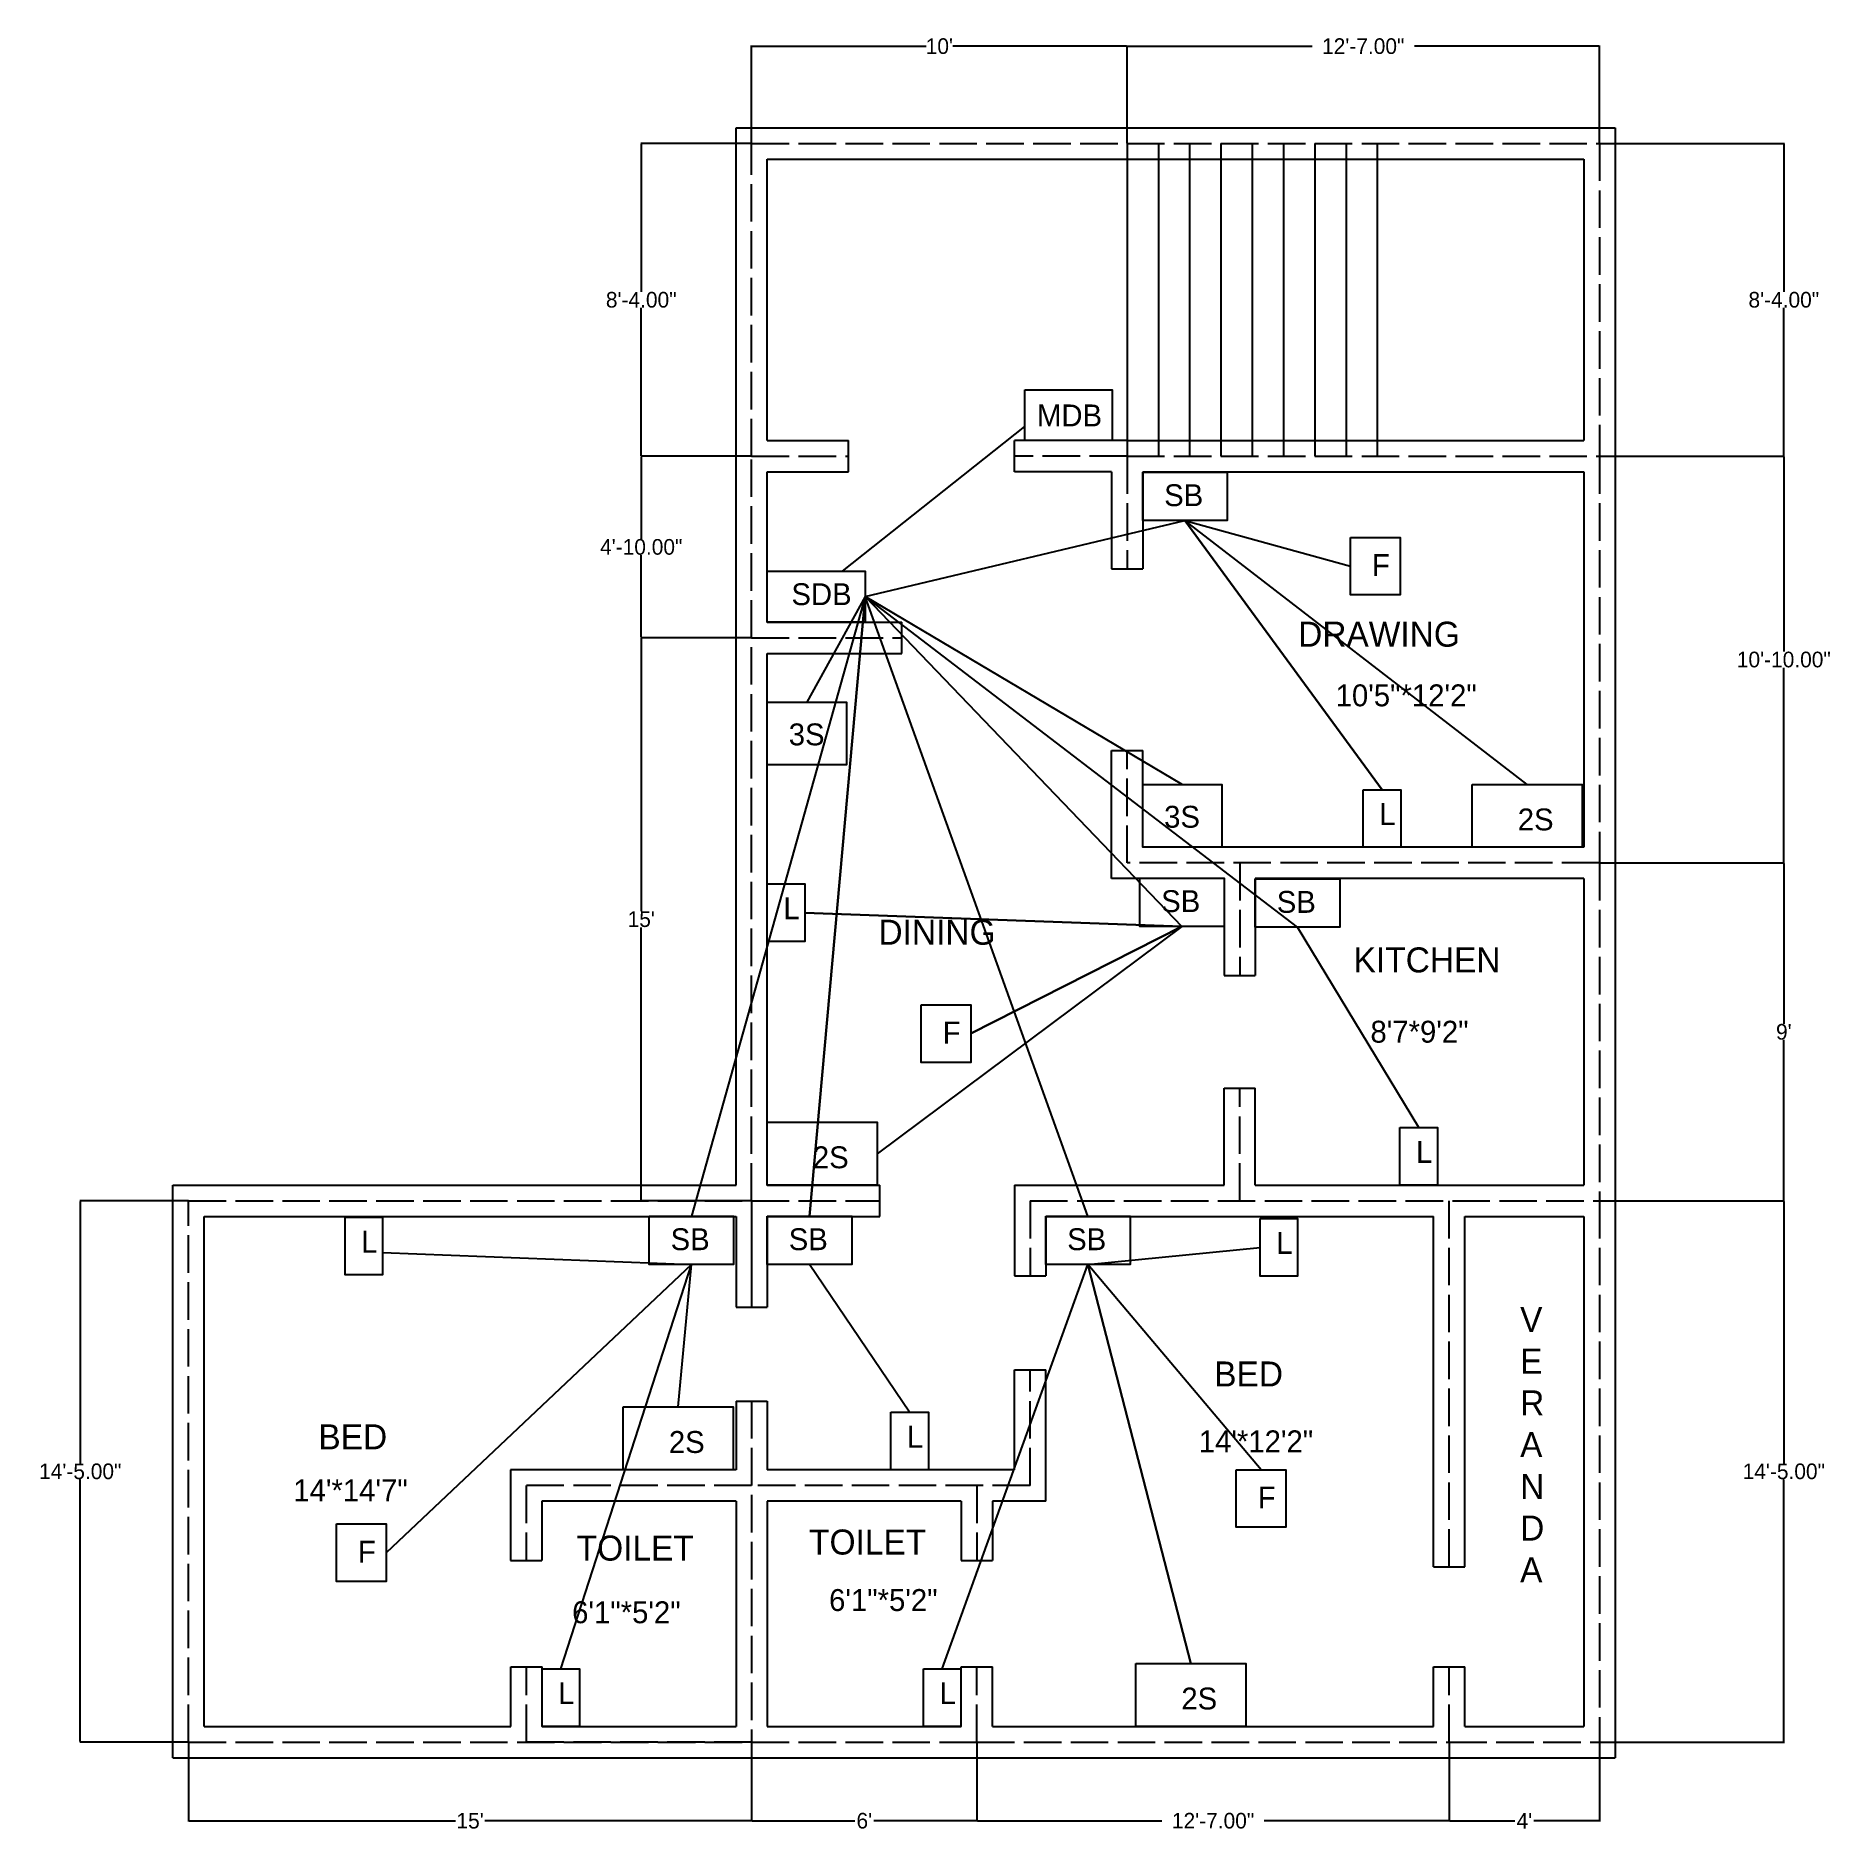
# Model space of a CAD drawing. Header units: inches. Extents: x -23 to 552, y -20 to 554.
import ezdxf

# ---------------------------------------------------------------- set-up
doc = ezdxf.new("R2010")
doc.units = ezdxf.units.IN
doc.header["$MEASUREMENT"] = 0
doc.linetypes.add('ACAD_ISO02W100', pattern=[15, 12, -3])
doc.dimstyles.get("Standard").update_dxf_attribs({"dimtxt": 5, "dimasz": 0.18, "dimexe": 0.18, "dimexo": 0.0625, "dimgap": 0.09, "dimtad": 0, "dimtih": 1, "dimtoh": 1, "dimzin": 0, "dimdsep": 46, "dimlunit": 3, "dimtxsty": 'Standard', "dimcen": 0.09, "dimaunit": 1, "dimadec": 0, "dimazin": 0, "dimtfac": 1, "dimtofl": 0, "dimtmove": 0, "dimatfit": 3, "dimfxl": 1, "dimtolj": 1, "dimtzin": 0, "dimarcsym": 0})

# ---------------------------------------------------------------- blocks, each defined once
blk = doc.blocks.new('*D1')
at = {"color": 0, "lineweight": -2}
for p, q in [((26.17, 8.33), (26.17, -16.96)), ((206.17, 8.33), (206.17, -16.96)), ((26.35, -16.78), (111.5, -16.78)), ((205.99, -16.78), (120.85, -16.78))]:
    blk.add_line(p, q, dxfattribs=at)
at = {"color": 0}
for points in [[(26.35, -16.75), (26.35, -16.81), (26.17, -16.78)], [(205.99, -16.75), (205.99, -16.81), (206.17, -16.78)]]:
    blk.add_solid(points, dxfattribs=at)
at = {"layer": 'Defpoints', "color": 0}
for p in [(26.17, 8.39), (206.17, 8.39), (206.17, -16.78)]:
    blk.add_point(p, dxfattribs=at)
at = {"color": 0, "insert": (116.17, -16.78), "char_height": 5, "attachment_point": 5}
blk.add_mtext("\\A1;15'", dxfattribs=at)
blk = doc.blocks.new('*D2')
at = {"color": 0, "lineweight": -2}
for p, q in [((206.17, 8.33), (206.17, -16.96)), ((278.17, 8.33), (278.17, -16.96)), ((206.35, -16.78), (239.17, -16.78)), ((277.99, -16.78), (245.18, -16.78))]:
    blk.add_line(p, q, dxfattribs=at)
at = {"color": 0}
for points in [[(206.35, -16.75), (206.35, -16.81), (206.17, -16.78)], [(277.99, -16.75), (277.99, -16.81), (278.17, -16.78)]]:
    blk.add_solid(points, dxfattribs=at)
at = {"layer": 'Defpoints', "color": 0}
for p in [(206.17, 8.39), (278.17, 8.39), (278.17, -16.78)]:
    blk.add_point(p, dxfattribs=at)
at = {"color": 0, "insert": (242.17, -16.78), "char_height": 5, "attachment_point": 5}
blk.add_mtext("\\A1;6'", dxfattribs=at)
blk = doc.blocks.new('*D3')
at = {"color": 0, "lineweight": -2}
for p, q in [((278.17, 8.33), (278.17, -16.96)), ((429.17, 8.33), (429.17, -16.96)), ((278.35, -16.78), (337.33, -16.78)), ((428.99, -16.78), (370.01, -16.78))]:
    blk.add_line(p, q, dxfattribs=at)
at = {"color": 0}
for points in [[(278.35, -16.75), (278.35, -16.81), (278.17, -16.78)], [(428.99, -16.75), (428.99, -16.81), (429.17, -16.78)]]:
    blk.add_solid(points, dxfattribs=at)
at = {"layer": 'Defpoints', "color": 0}
for p in [(278.17, 8.39), (429.17, 8.39), (429.17, -16.78)]:
    blk.add_point(p, dxfattribs=at)
at = {"color": 0, "insert": (353.67, -16.78), "char_height": 5, "attachment_point": 5}
blk.add_mtext('\\A1;12\'-7.00"', dxfattribs=at)
blk = doc.blocks.new('*D4')
at = {"color": 0, "lineweight": -2}
for p, q in [((429.17, 8.33), (429.17, -16.96)), ((477.17, 8.33), (477.17, -16.96)), ((429.35, -16.78), (450.17, -16.78)), ((476.99, -16.78), (456.18, -16.78))]:
    blk.add_line(p, q, dxfattribs=at)
at = {"color": 0}
for points in [[(429.35, -16.75), (429.35, -16.81), (429.17, -16.78)], [(476.99, -16.75), (476.99, -16.81), (477.17, -16.78)]]:
    blk.add_solid(points, dxfattribs=at)
at = {"layer": 'Defpoints', "color": 0}
for p in [(429.17, 8.39), (477.17, 8.39), (477.17, -16.78)]:
    blk.add_point(p, dxfattribs=at)
at = {"color": 0, "insert": (453.17, -16.78), "char_height": 5, "attachment_point": 5}
blk.add_mtext("\\A1;4'", dxfattribs=at)
blk = doc.blocks.new('*D5')
at = {"color": 0, "lineweight": -2}
for p, q in [((26.11, 181.39), (-8.62, 181.39)), ((-8.44, 181.21), (-8.44, 97.48)), ((-8.44, 8.57), (-8.44, 92.3)), ((26.11, 8.39), (-8.62, 8.39))]:
    blk.add_line(p, q, dxfattribs=at)
at = {"color": 0}
for points in [[(-8.47, 181.21), (-8.41, 181.21), (-8.44, 181.39)], [(-8.47, 8.57), (-8.41, 8.57), (-8.44, 8.39)]]:
    blk.add_solid(points, dxfattribs=at)
at = {"layer": 'Defpoints', "color": 0}
for p in [(-8.44, 181.39), (26.17, 181.39), (26.17, 8.39)]:
    blk.add_point(p, dxfattribs=at)
at = {"color": 0, "insert": (-8.44, 94.89), "char_height": 5, "attachment_point": 5}
blk.add_mtext('\\A1;14\'-5.00"', dxfattribs=at)
blk = doc.blocks.new('*D6')
at = {"color": 0, "lineweight": -2}
for p, q in [((206.11, 361.39), (170.7, 361.39)), ((170.88, 361.21), (170.88, 273.98)), ((170.88, 181.57), (170.88, 268.8)), ((206.11, 181.39), (170.7, 181.39))]:
    blk.add_line(p, q, dxfattribs=at)
at = {"color": 0}
for points in [[(170.85, 361.21), (170.91, 361.21), (170.88, 361.39)], [(170.85, 181.57), (170.91, 181.57), (170.88, 181.39)]]:
    blk.add_solid(points, dxfattribs=at)
at = {"layer": 'Defpoints', "color": 0}
for p in [(170.88, 361.39), (206.17, 361.39), (206.17, 181.39)]:
    blk.add_point(p, dxfattribs=at)
at = {"color": 0, "insert": (170.88, 271.39), "char_height": 5, "attachment_point": 5}
blk.add_mtext("\\A1;15'", dxfattribs=at)
blk = doc.blocks.new('*D7')
at = {"color": 0, "lineweight": -2}
for p, q in [((206.11, 419.39), (170.7, 419.39)), ((170.88, 419.21), (170.88, 392.98)), ((170.88, 361.57), (170.88, 387.8)), ((206.11, 361.39), (170.7, 361.39))]:
    blk.add_line(p, q, dxfattribs=at)
at = {"color": 0}
for points in [[(170.85, 419.21), (170.91, 419.21), (170.88, 419.39)], [(170.85, 361.57), (170.91, 361.57), (170.88, 361.39)]]:
    blk.add_solid(points, dxfattribs=at)
at = {"layer": 'Defpoints', "color": 0}
for p in [(170.88, 419.39), (206.17, 419.39), (206.17, 361.39)]:
    blk.add_point(p, dxfattribs=at)
at = {"color": 0, "insert": (170.88, 390.39), "char_height": 5, "attachment_point": 5}
blk.add_mtext('\\A1;4\'-10.00"', dxfattribs=at)
blk = doc.blocks.new('*D8')
at = {"color": 0, "lineweight": -2}
for p, q in [((206.11, 519.39), (170.7, 519.39)), ((170.88, 519.21), (170.88, 471.98)), ((170.88, 419.57), (170.88, 466.8)), ((206.11, 419.39), (170.7, 419.39))]:
    blk.add_line(p, q, dxfattribs=at)
at = {"color": 0}
for points in [[(170.85, 519.21), (170.91, 519.21), (170.88, 519.39)], [(170.85, 419.57), (170.91, 419.57), (170.88, 419.39)]]:
    blk.add_solid(points, dxfattribs=at)
at = {"layer": 'Defpoints', "color": 0}
for p in [(170.88, 519.39), (206.17, 519.39), (206.17, 419.39)]:
    blk.add_point(p, dxfattribs=at)
at = {"color": 0, "insert": (170.88, 469.39), "char_height": 5, "attachment_point": 5}
blk.add_mtext('\\A1;8\'-4.00"', dxfattribs=at)
blk = doc.blocks.new('*D9')
at = {"color": 0, "lineweight": -2}
for p, q in [((206.17, 519.45), (206.17, 550.64)), ((206.35, 550.46), (261.92, 550.46)), ((325.99, 550.46), (270.43, 550.46)), ((326.17, 519.45), (326.17, 550.64))]:
    blk.add_line(p, q, dxfattribs=at)
at = {"color": 0}
for points in [[(206.35, 550.49), (206.35, 550.43), (206.17, 550.46)], [(325.99, 550.49), (325.99, 550.43), (326.17, 550.46)]]:
    blk.add_solid(points, dxfattribs=at)
at = {"layer": 'Defpoints', "color": 0}
for p in [(326.17, 550.46), (206.17, 519.39), (326.17, 519.39)]:
    blk.add_point(p, dxfattribs=at)
at = {"color": 0, "insert": (266.17, 550.46), "char_height": 5, "attachment_point": 5}
blk.add_mtext("\\A1;10'", dxfattribs=at)
blk = doc.blocks.new('*D10')
at = {"color": 0, "lineweight": -2}
for p, q in [((326.17, 519.45), (326.17, 550.64)), ((326.35, 550.46), (385.33, 550.46)), ((476.99, 550.46), (418.01, 550.46)), ((477.17, 519.45), (477.17, 550.64))]:
    blk.add_line(p, q, dxfattribs=at)
at = {"color": 0}
for points in [[(326.35, 550.49), (326.35, 550.43), (326.17, 550.46)], [(476.99, 550.49), (476.99, 550.43), (477.17, 550.46)]]:
    blk.add_solid(points, dxfattribs=at)
at = {"layer": 'Defpoints', "color": 0}
for p in [(477.17, 550.46), (326.17, 519.39), (477.17, 519.39)]:
    blk.add_point(p, dxfattribs=at)
at = {"color": 0, "insert": (401.67, 550.46), "char_height": 5, "attachment_point": 5}
blk.add_mtext('\\A1;12\'-7.00"', dxfattribs=at)
blk = doc.blocks.new('*D11')
at = {"color": 0, "lineweight": -2}
for p, q in [((477.24, 181.39), (536.29, 181.39)), ((536.11, 181.21), (536.11, 97.48)), ((536.11, 8.57), (536.11, 92.3)), ((477.24, 8.39), (536.29, 8.39))]:
    blk.add_line(p, q, dxfattribs=at)
at = {"color": 0}
for points in [[(536.08, 181.21), (536.14, 181.21), (536.11, 181.39)], [(536.08, 8.57), (536.14, 8.57), (536.11, 8.39)]]:
    blk.add_solid(points, dxfattribs=at)
at = {"layer": 'Defpoints', "color": 0}
for p in [(477.17, 181.39), (536.11, 181.39), (477.17, 8.39)]:
    blk.add_point(p, dxfattribs=at)
at = {"color": 0, "insert": (536.11, 94.89), "char_height": 5, "attachment_point": 5}
blk.add_mtext('\\A1;14\'-5.00"', dxfattribs=at)
blk = doc.blocks.new('*D12')
at = {"color": 0, "lineweight": -2}
for p, q in [((477.24, 289.39), (536.29, 289.39)), ((536.11, 289.21), (536.11, 237.98)), ((536.11, 181.57), (536.11, 232.8)), ((477.24, 181.39), (536.29, 181.39))]:
    blk.add_line(p, q, dxfattribs=at)
at = {"color": 0}
for points in [[(536.08, 289.21), (536.14, 289.21), (536.11, 289.39)], [(536.08, 181.57), (536.14, 181.57), (536.11, 181.39)]]:
    blk.add_solid(points, dxfattribs=at)
at = {"layer": 'Defpoints', "color": 0}
for p in [(477.17, 289.39), (536.11, 289.39), (477.17, 181.39)]:
    blk.add_point(p, dxfattribs=at)
at = {"color": 0, "insert": (536.11, 235.39), "char_height": 5, "attachment_point": 5}
blk.add_mtext("\\A1;9'", dxfattribs=at)
blk = doc.blocks.new('*D13')
at = {"color": 0, "lineweight": -2}
for p, q in [((477.24, 419.39), (536.29, 419.39)), ((536.11, 419.21), (536.11, 356.98)), ((536.11, 289.57), (536.11, 351.8)), ((477.24, 289.39), (536.29, 289.39))]:
    blk.add_line(p, q, dxfattribs=at)
at = {"color": 0}
for points in [[(536.08, 419.21), (536.14, 419.21), (536.11, 419.39)], [(536.08, 289.57), (536.14, 289.57), (536.11, 289.39)]]:
    blk.add_solid(points, dxfattribs=at)
at = {"layer": 'Defpoints', "color": 0}
for p in [(477.17, 419.39), (536.11, 419.39), (477.17, 289.39)]:
    blk.add_point(p, dxfattribs=at)
at = {"color": 0, "insert": (536.11, 354.39), "char_height": 5, "attachment_point": 5}
blk.add_mtext('\\A1;10\'-10.00"', dxfattribs=at)
blk = doc.blocks.new('*D14')
at = {"color": 0, "lineweight": -2}
for p, q in [((477.24, 519.39), (536.29, 519.39)), ((536.11, 519.21), (536.11, 471.98)), ((536.11, 419.57), (536.11, 466.8)), ((477.24, 419.39), (536.29, 419.39))]:
    blk.add_line(p, q, dxfattribs=at)
at = {"color": 0}
for points in [[(536.08, 519.21), (536.14, 519.21), (536.11, 519.39)], [(536.08, 419.57), (536.14, 419.57), (536.11, 419.39)]]:
    blk.add_solid(points, dxfattribs=at)
at = {"layer": 'Defpoints', "color": 0}
for p in [(477.17, 519.39), (536.11, 519.39), (477.17, 419.39)]:
    blk.add_point(p, dxfattribs=at)
at = {"color": 0, "insert": (536.11, 469.39), "char_height": 5, "attachment_point": 5}
blk.add_mtext('\\A1;8\'-4.00"', dxfattribs=at)

msp = doc.modelspace()

# ---------------------------------------------------------------- linework, layer by layer
for p, q in [((201.173, 419.391), (201.173, 524.391)), ((201.173, 524.391), (326.173, 524.391)), ((326.173, 524.391), (482.173, 524.391)), ((482.173, 524.391), (482.173, 419.391)), ((326.173, 519.391), (326.173, 419.391)), ((336.173, 519.391), (336.173, 419.391)), ((346.173, 519.391), (346.173, 419.391)), ((356.173, 519.391), (356.173, 419.391)), ((366.173, 519.391), (366.173, 419.391)), ((376.173, 519.391), (376.173, 419.391)), ((386.173, 519.391), (386.173, 419.391)), ((396.173, 519.391), (396.173, 419.391)), ((406.173, 519.391), (406.173, 419.391)), ((211.173, 424.391), (211.173, 514.391)), ((211.173, 514.391), (326.173, 514.391)), ((326.173, 514.391), (472.173, 514.391)), ((472.173, 514.391), (472.173, 424.391)), ((211.173, 424.391), (237.173, 424.391)), ((237.173, 414.391), (237.173, 424.391)), ((326.173, 424.391), (290.173, 424.391)), ((290.173, 414.391), (290.173, 424.391)), ((326.173, 424.391), (472.173, 424.391)), ((201.173, 361.391), (201.173, 419.391)), ((211.173, 414.391), (237.173, 414.391)), ((211.173, 366.391), (211.173, 414.391)), ((321.173, 414.391), (290.173, 414.391)), ((321.173, 414.391), (321.173, 383.391)), ((331.173, 414.391), (331.173, 383.391)), ((331.173, 414.391), (472.173, 414.391)), ((472.173, 414.391), (472.173, 294.391)), ((482.173, 419.391), (482.173, 289.391)), ((321.173, 383.391), (331.173, 383.391)), ((211.173, 366.391), (254.173, 366.391)), ((254.173, 356.391), (254.173, 366.391)), ((201.173, 186.391), (201.173, 361.391)), ((211.173, 186.391), (211.173, 356.391)), ((211.173, 356.391), (254.173, 356.391)), ((321.173, 284.391), (321.173, 325.391)), ((321.173, 325.391), (331.173, 325.391)), ((331.173, 294.391), (331.173, 325.391)), ((472.173, 294.391), (331.173, 294.391)), ((482.173, 289.391), (482.173, 181.391)), ((357.173, 284.391), (321.173, 284.391)), ((357.173, 284.391), (357.173, 253.391)), ((367.173, 284.391), (367.173, 253.391)), ((472.173, 284.391), (367.173, 284.391)), ((472.173, 284.391), (472.173, 186.391)), ((357.173, 253.391), (367.173, 253.391)), ((357.173, 186.391), (357.173, 217.391)), ((357.173, 217.391), (367.173, 217.391)), ((367.173, 186.391), (367.173, 217.391)), ((21.173, 3.391), (21.173, 186.391)), ((21.173, 186.391), (201.173, 186.391)), ((211.173, 186.391), (247.173, 186.391)), ((247.173, 176.391), (247.173, 186.391)), ((290.173, 186.391), (290.173, 157.391)), ((290.173, 186.391), (357.173, 186.391)), ((367.173, 186.391), (472.173, 186.391)), ((206.173, 181.391), (206.173, 147.391)), ((482.173, 181.391), (482.173, 3.391)), ((31.173, 13.391), (31.173, 176.391)), ((31.173, 176.391), (201.173, 176.391)), ((201.173, 176.391), (201.173, 147.391)), ((211.173, 176.391), (211.173, 147.391)), ((211.173, 176.391), (247.173, 176.391)), ((300.173, 176.391), (300.173, 157.391)), ((300.173, 176.391), (424.173, 176.391)), ((424.173, 64.391), (424.173, 176.391)), ((434.173, 64.391), (434.173, 176.391)), ((434.173, 176.391), (472.173, 176.391)), ((472.173, 176.391), (472.173, 13.391)), ((290.173, 157.391), (300.173, 157.391)), ((201.173, 147.391), (211.173, 147.391)), ((290.173, 95.391), (290.173, 127.391)), ((290.173, 127.391), (300.173, 127.391)), ((300.173, 85.391), (300.173, 127.391)), ((201.173, 117.391), (201.173, 95.391)), ((201.173, 117.391), (211.173, 117.391)), ((211.173, 117.391), (211.173, 95.391)), ((129.115, 95.391), (129.115, 66.391)), ((201.173, 95.391), (129.115, 95.391)), ((290.173, 95.391), (211.173, 95.391)), ((139.115, 85.391), (139.115, 66.391)), ((201.173, 85.391), (139.115, 85.391)), ((201.173, 85.391), (201.173, 13.391)), ((211.173, 85.391), (211.173, 13.391)), ((273.173, 85.391), (211.173, 85.391)), ((273.173, 85.391), (273.173, 66.391)), ((283.173, 85.391), (283.173, 66.391)), ((300.173, 85.391), (283.173, 85.391)), ((129.115, 66.391), (139.115, 66.391)), ((273.173, 66.391), (283.173, 66.391)), ((424.173, 64.391), (434.173, 64.391)), ((129.173, 13.391), (129.173, 32.391)), ((129.173, 32.391), (139.173, 32.391)), ((139.173, 13.391), (139.173, 32.391)), ((273.173, 13.391), (273.173, 32.391)), ((273.173, 32.391), (283.173, 32.391)), ((283.173, 13.391), (283.173, 32.391)), ((424.173, 13.391), (424.173, 32.391)), ((424.173, 32.391), (434.173, 32.391)), ((434.173, 13.391), (434.173, 32.391)), ((31.173, 13.391), (129.173, 13.391)), ((139.173, 13.391), (201.173, 13.391)), ((211.173, 13.391), (273.173, 13.391)), ((283.173, 13.391), (424.173, 13.391)), ((434.173, 13.391), (472.173, 13.391)), ((21.173, 3.391), (206.173, 3.391)), ((206.173, 3.391), (278.173, 3.391)), ((278.173, 3.391), (429.173, 3.391)), ((429.173, 3.391), (482.173, 3.391))]:
    msp.add_line(p, q)
at = {"linetype": 'ACAD_ISO02W100'}
for p, q in [((206.173, 419.391), (206.173, 519.391)), ((206.173, 519.391), (326.173, 519.391)), ((326.173, 519.391), (477.173, 519.391)), ((477.173, 519.391), (477.173, 419.391)), ((206.173, 361.391), (206.173, 419.391)), ((206.173, 419.391), (237.173, 419.391)), ((326.173, 419.391), (290.173, 419.391)), ((326.173, 419.391), (326.173, 383.391)), ((326.173, 419.391), (477.173, 419.391)), ((477.173, 419.391), (477.173, 289.391)), ((206.173, 181.391), (206.173, 361.391)), ((206.173, 361.391), (254.173, 361.391)), ((326.173, 289.391), (326.173, 325.391)), ((477.173, 289.391), (326.173, 289.391)), ((362.173, 289.391), (362.173, 253.391)), ((477.173, 289.391), (477.173, 181.391)), ((362.173, 181.391), (362.173, 217.391)), ((26.173, 8.391), (26.173, 181.391)), ((26.173, 181.391), (206.173, 181.391)), ((206.173, 181.391), (247.173, 181.391)), ((295.173, 181.391), (295.173, 157.391)), ((295.173, 181.391), (477.173, 181.391)), ((429.173, 64.391), (429.173, 181.391)), ((477.173, 181.391), (477.173, 8.391)), ((295.173, 90.391), (295.173, 127.391)), ((206.173, 117.391), (206.173, 8.391)), ((206.173, 90.391), (134.115, 90.391)), ((134.115, 90.391), (134.115, 66.391)), ((295.173, 90.391), (206.173, 90.391)), ((278.173, 90.391), (278.173, 66.391)), ((134.173, 8.391), (134.173, 32.391)), ((278.173, 8.391), (278.173, 32.391)), ((429.173, 8.391), (429.173, 32.391)), ((26.173, 8.391), (206.173, 8.391)), ((206.173, 8.391), (134.173, 8.391)), ((206.173, 8.391), (278.173, 8.391)), ((278.173, 8.391), (429.173, 8.391)), ((429.173, 8.391), (477.173, 8.391))]:
    msp.add_line(p, q, dxfattribs=at)
at = {"color": 1}
msp.add_line((235.161, 382.652), (293.522, 428.945), dxfattribs=at)
at = {"color": 5}
for p, q in [((242.442, 374.522), (344.666, 398.891)), ((242.442, 374.522), (186.909, 176.467)), ((242.442, 374.522), (223.809, 340.83)), ((242.442, 374.522), (224.666, 176.467)), ((224.666, 176.467), (242.442, 374.522)), ((343.809, 314.503), (242.442, 374.522)), ((313.666, 176.467), (242.442, 374.522)), ((380.666, 268.891), (242.442, 374.522)), ((242.442, 374.522), (343.72, 269.127))]:
    msp.add_line(p, q, dxfattribs=at)
at = {"color": 3}
for p, q in [((454.058, 314.503), (344.666, 398.891)), ((344.666, 398.891), (407.67, 312.792)), ((407.67, 312.792), (344.666, 398.891)), ((344.666, 398.891), (397.579, 384.273)), ((343.72, 269.127), (223.167, 273.478)), ((223.167, 273.478), (343.72, 269.127)), ((343.72, 269.127), (246.298, 196.447)), ((343.72, 269.127), (276.242, 234.828)), ((276.242, 234.828), (343.72, 269.127)), ((419.41, 204.792), (380.666, 268.891)), ((88.2, 164.843), (186.909, 161.062)), ((186.909, 161.062), (89.299, 68.889)), ((145.17, 31.792), (186.909, 161.062)), ((182.706, 115.503), (186.909, 161.062)), ((256.67, 113.792), (224.666, 161.062)), ((267.091, 31.792), (313.666, 161.062)), ((313.666, 161.062), (368.705, 166.519)), ((369.023, 95.434), (313.666, 161.062)), ((313.666, 161.062), (346.527, 33.503)), ((346.527, 33.503), (313.666, 161.062))]:
    msp.add_line(p, q, dxfattribs=at)
for points in [[(293.522, 440.652), (321.365, 440.652), (321.365, 424.391), (293.522, 424.391)], [(331.173, 414.296), (358.159, 414.296), (358.159, 398.891), (331.173, 398.891)], [(397.579, 393.473), (413.428, 393.473), (413.428, 375.073), (397.579, 375.073)], [(242.442, 366.391), (211.173, 366.391), (211.173, 382.652), (242.442, 382.652)], [(211.173, 340.83), (236.446, 340.83), (236.446, 320.718), (211.173, 320.718)], [(331.173, 314.503), (356.446, 314.503), (356.446, 294.391), (331.173, 294.391)], [(401.673, 312.792), (413.667, 312.792), (413.667, 294.391), (401.673, 294.391)], [(436.496, 314.503), (471.621, 314.503), (471.621, 294.391), (436.496, 294.391)], [(211.173, 282.678), (223.167, 282.678), (223.167, 264.278), (211.173, 264.278)], [(330.227, 284.532), (357.213, 284.532), (357.213, 269.127), (330.227, 269.127)], [(367.173, 284.296), (394.159, 284.296), (394.159, 268.891), (367.173, 268.891)], [(260.393, 244.028), (276.242, 244.028), (276.242, 225.628), (260.393, 225.628)], [(211.173, 206.503), (246.298, 206.503), (246.298, 186.391), (211.173, 186.391)], [(413.413, 204.792), (425.406, 204.792), (425.406, 186.391), (413.413, 186.391)], [(76.206, 176.122), (88.2, 176.122), (88.2, 157.722), (76.206, 157.722)], [(173.416, 176.467), (200.401, 176.467), (200.401, 161.062), (173.416, 161.062)], [(211.173, 176.467), (238.159, 176.467), (238.159, 161.062), (211.173, 161.062)], [(300.173, 176.467), (327.159, 176.467), (327.159, 161.062), (300.173, 161.062)], [(368.705, 175.719), (380.699, 175.719), (380.699, 157.319), (368.705, 157.319)], [(165.144, 115.503), (200.268, 115.503), (200.268, 95.391), (165.144, 95.391)], [(250.673, 113.792), (262.667, 113.792), (262.667, 95.391), (250.673, 95.391)], [(361.099, 95.434), (376.948, 95.434), (376.948, 77.034), (361.099, 77.034)], [(73.45, 78.089), (89.299, 78.089), (89.299, 59.689), (73.45, 59.689)], [(139.173, 31.792), (151.167, 31.792), (151.167, 13.391), (139.173, 13.391)], [(261.094, 31.792), (273.088, 31.792), (273.088, 13.391), (261.094, 13.391)], [(328.965, 33.503), (364.089, 33.503), (364.089, 13.391), (328.965, 13.391)]]:
    msp.add_lwpolyline(points, close=True)

# ---------------------------------------------------------------- texts
at = {"attachment_point": 1}
for s, insert, char_height, width in [('MDB', (297.378, 435.945), 7, 24.4158), ('SB', (338.027, 410.445), 7, 12.42207), ('F', (404.433, 388.102), 7, 30.86178), ('SDB', (218.883, 378.801), 7, 16.2772), ('DRAWING', (380.857, 366.516), 8, 52.45491), ('10\'5"*12\'2"', (392.853, 346.464), 7, 33.19606), ('3S', (218.027, 333.983), 7, 16.70554), ('3S', (338.027, 307.657), 7, 16.70554), ('L', (406.813, 308.512), 7, 15.4205), ('2S', (451.06, 306.801), 7, 21.84571), ('L', (216.313, 278.399), 7, 15.4205), ('SB', (337.08, 280.681), 7, 12.42207), ('SB', (374.027, 280.445), 7, 12.42207), ('DINING', (246.703, 271.262), 8, 63.34178), ('L{\\H40x;\\PKITCHEN}', (398.597, 262.735), 0.2, 46.51662), ('F', (267.247, 238.657), 7, 30.86178), ('8\'7*9\'2"', (403.972, 238.949), 7, 49.86342), ('2S', (225.737, 198.801), 7, 21.84571), ('L', (418.553, 200.512), 7, 15.4205), ('SB', (180.269, 172.616), 7, 12.42207), ('SB', (218.027, 172.616), 7, 12.42207), ('SB', (307.027, 172.616), 7, 12.42207), ('L', (81.347, 171.843), 7, 15.4205), ('L', (373.845, 171.44), 7, 15.4205), ('V\\PE\\PR\\PA\\PN\\PD\\PA', (451.815, 147.465), 8, 14.2778), ('BED', (354.026, 130.043), 8, 42.12456), ('BED', (67.669, 109.956), 8, 42.12456), ('L', (255.813, 109.512), 7, 15.4205), ('2S', (179.708, 107.801), 7, 21.84571), ('14\'*12\'2"', (349.101, 108.007), 7, 35.72935), ('14\'*14\'7"', (59.659, 92.35), 7, 47.18949), ('F', (367.953, 90.063), 7, 30.86178), ('TOILET', (224.528, 76.326), 8, 46.51662), ('F', (80.304, 72.718), 7, 30.86178), ('TOILET', (150.244, 74.391), 8, 46.51662), ('6\'1"*5\'2"', (148.789, 53.371), 7, 65.50684), ('6\'1"*5\'2"', (230.917, 57.278), 7, 65.50684), ('L', (144.313, 27.512), 7, 15.4205), ('L', (266.234, 27.512), 7, 15.4205), ('2S', (343.529, 25.801), 7, 21.84571)]:
    msp.add_mtext(s, dxfattribs=dict(at, insert=insert, char_height=char_height, width=width))

# ---------------------------------------------------------------- dimensions: what is measured, and where the dimension line sits
for base, p1, p2, picture, middle in [((326.173, 550.46), (206.173, 519.391), (326.173, 519.391), '*D9', (266.173, 550.46)), ((206.173, -16.775), (26.173, 8.391), (206.173, 8.391), '*D1', (116.173, -16.775))]:
    dim = msp.add_linear_dim(base=base, p1=p1, p2=p2, dimstyle='Standard')
    dim.commit()
    dim.dimension.update_dxf_attribs({"geometry": picture, "text_midpoint": middle})
for base, p1, p2, picture, middle in [((477.173, 550.46), (326.173, 519.391), (477.173, 519.391), '*D10', (401.673, 550.46)), ((278.173, -16.775), (206.173, 8.391), (278.173, 8.391), '*D2', (242.173, -16.775)), ((429.173, -16.775), (278.173, 8.391), (429.173, 8.391), '*D3', (353.673, -16.775)), ((477.173, -16.775), (429.173, 8.391), (477.173, 8.391), '*D4', (453.173, -16.775))]:
    dim = msp.add_linear_dim(base=base, p1=p1, p2=p2, dimstyle='Standard', override={"dimtmove": 1})
    dim.commit()
    dim.dimension.update_dxf_attribs({"geometry": picture, "text_midpoint": middle})
for base, p1, p2, picture, middle in [((170.88, 519.391), (206.173, 419.391), (206.173, 519.391), '*D8', (170.88, 469.391)), ((536.107, 519.391), (477.173, 419.391), (477.173, 519.391), '*D14', (536.107, 469.391)), ((170.88, 419.391), (206.173, 361.391), (206.173, 419.391), '*D7', (170.88, 390.391)), ((536.107, 419.391), (477.173, 289.391), (477.173, 419.391), '*D13', (536.107, 354.391)), ((536.107, 289.391), (477.173, 181.391), (477.173, 289.391), '*D12', (536.107, 235.391))]:
    dim = msp.add_linear_dim(base=base, p1=p1, p2=p2, angle=90, dimstyle='Standard', override={"dimtmove": 1})
    dim.commit()
    dim.dimension.update_dxf_attribs({"geometry": picture, "text_midpoint": middle})
for base, p1, p2, picture, middle in [((170.88, 361.391), (206.173, 181.391), (206.173, 361.391), '*D6', (170.88, 271.391)), ((-8.441, 181.391), (26.173, 8.391), (26.173, 181.391), '*D5', (-8.441, 94.891)), ((536.107, 181.391), (477.173, 8.391), (477.173, 181.391), '*D11', (536.107, 94.891))]:
    dim = msp.add_linear_dim(base=base, p1=p1, p2=p2, angle=90, dimstyle='Standard')
    dim.commit()
    dim.dimension.update_dxf_attribs({"geometry": picture, "text_midpoint": middle})

doc.saveas('drawing.dxf')
